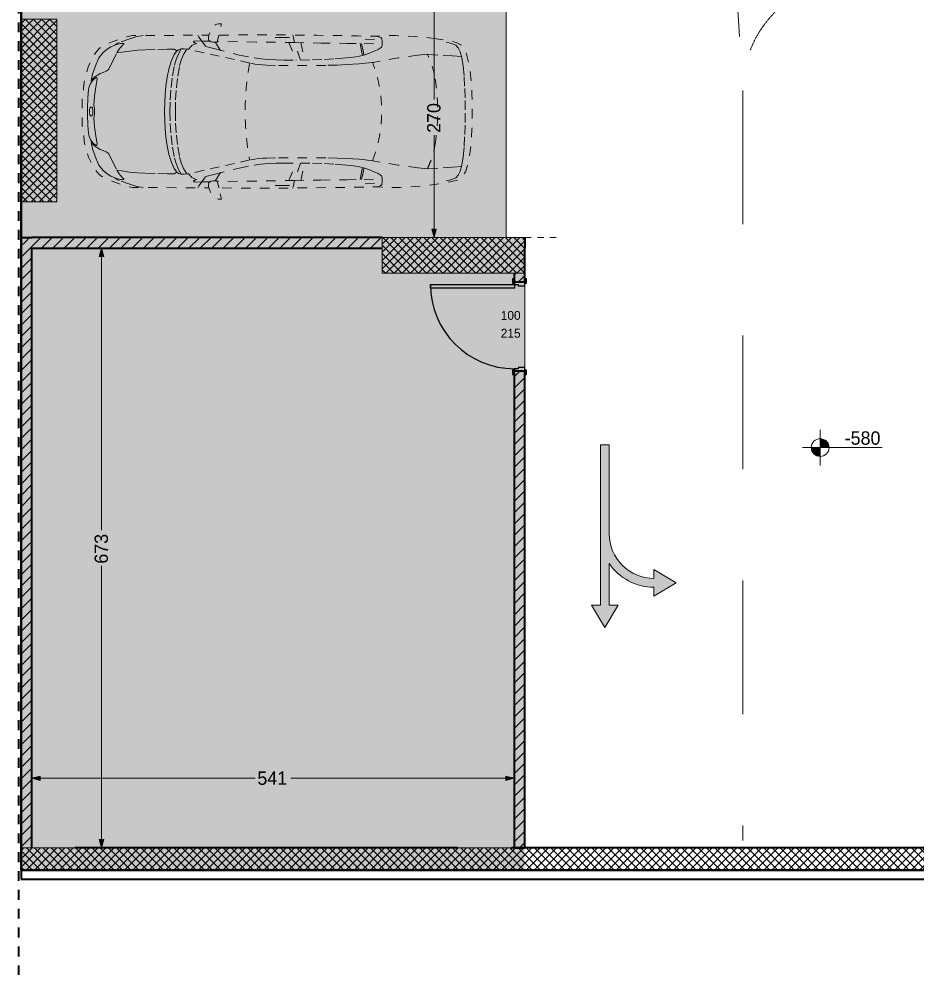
# Model space of a CAD drawing. Header units: millimetres. Extents: x 635850 to 824661, y -5878409 to -5774454.
# Drawn here: x 713615 to 723690, y -5860919 to -5850267 of the extents above; entities that cross this region are included whole.
import ezdxf

# ---------------------------------------------------------------- set-up
doc = ezdxf.new("R2010")
doc.units = ezdxf.units.MM
doc.header["$MEASUREMENT"] = 0
for name, pattern in [('A - Long Dashed', [2750, 1500, -1250]), ('Dashed', [211.666667, 105.833333, -105.833333]), ('Small Dashed', [141.111111, 70.555556, -70.555556])]:
    doc.linetypes.add(name, pattern=pattern)
for name, color, linetype, lineweight in [('2D Drafting - General_Pen_No__6', 5, 'Continuous', 35), ('A - Ndertesa 5 - Drawing & Figure_Pen_No__1', 7, 'Continuous', 13), ('A - Ndertesa 5 - Drawing & Figure_Pen_No__101', 252, 'Continuous', 13), ('A - Ndertesa 5 - Drawing & Figure_Pen_No__6', 5, 'Continuous', 35), ('A - Ndertesa 5 - Drawing & Figure_Pen_No__7', 7, 'Continuous', 35), ('A - Ndertesa 5 - Muret_Pen_No__22', 8, 'Continuous', 35), ('A - Ndertesa 5 - Pllaka meskatitt_Pen_No__22', 8, 'Continuous', 35), ('A - Ndertesa 5 - Shtyllat bodrum_Pen_No__1', 7, 'Continuous', 13), ('A - Ndertesa 5 - Shtyllat bodrum_Pen_No__101', 252, 'Continuous', 13), ('A - Ndertesa 5 - Shtyllat_Pen_No__1', 7, 'Continuous', 13), ('A - Ndertesa 5 - Shtyllat_Pen_No__101', 252, 'Continuous', 13), ('ARCHICAD Doors_Pen_No__22', 8, 'Continuous', 35), ('ARCHICAD Doors_Pen_No__42', 8, 'Continuous', 25)]:
    doc.layers.add(name, color=color, linetype=linetype, lineweight=lineweight)
for name, color, linetype, lineweight, true_color in [('A - Ndertesa 4 - Veturat_Pen_No__102', 7, 'Continuous', 13, 0xcccccc), ('A - Ndertesa 5 -  Dimensionimi Bazik_Pen_No__102', 7, 'Continuous', 13, 0xcccccc), ('A - Ndertesa 5 -  Dimensionimi Bazik_Pen_No__82', 7, 'Continuous', 20, 0xaaaaaa), ('A - Ndertesa 5 - Drawing & Figure_Pen_No__102', 7, 'Continuous', 13, 0xcccccc), ('A - Ndertesa 5 - Drawing & Figure_Pen_No__241', 7, 'Continuous', 13, 0xe8e8e8), ('A - Ndertesa 5 - Drawing & Figure_Pen_No__249', 7, 'Continuous', 13, 0xe8e8e8), ('A - Ndertesa 5 - Drawing & Figure_Pen_No__82', 7, 'Continuous', 20, 0xaaaaaa), ('A - Ndertesa 5 - Muret_Pen_No__102', 7, 'Continuous', 13, 0xcccccc), ('A - Ndertesa 5 - Muret_Pen_No__82', 7, 'Continuous', 20, 0xaaaaaa), ('A - Ndertesa 5 - Veturat_Pen_No__102', 7, 'Continuous', 13, 0xcccccc), ('ARCHICAD Door Markers_Pen_No__112', 7, 'Continuous', 13, 0xd5aaaa)]:
    doc.layers.add(name, color=color, linetype=linetype, lineweight=lineweight, true_color=true_color)
for name, color, linetype in [('A - Ndertesa 5 -  Dimensionimi Bazik', 7, 'Continuous'), ('A - Ndertesa 5 - Drawing & Figure', 7, 'Continuous'), ('A - Ndertesa 5 - Muret', 7, 'Continuous'), ('A - Ndertesa 5 - Pllaka meskatitt', 7, 'Continuous'), ('A - Ndertesa 5 - Shtyllat', 7, 'Continuous'), ('A - Ndertesa 5 - Shtyllat bodrum', 7, 'Continuous'), ('ARCHICAD Doors', 7, 'Continuous')]:
    doc.layers.add(name, color=color, linetype=linetype)
doc.styles.add('GENERATED_STYLE_1', font='GOTHIC.TTF')
doc.dimstyles.new('GENERATED_STYLE__1', dxfattribs={"dimtxt": 150, "dimasz": 91.78744, "dimexe": 0.18, "dimexo": 0.0625, "dimgap": 0, "dimtad": 0, "dimdec": 0, "dimlfac": 0.1, "dimzin": 0, "dimdsep": 46, "dimtxsty": 'GENERATED_STYLE_1', "dimblk": 'ARROWHEAD_5', "dimblk1": 'ARROWHEAD_5', "dimblk2": 'ARROWHEAD_5', "dimcen": 0.09, "dimse1": 1, "dimse2": 1, "dimclrd": 256, "dimclre": 256, "dimclrt": 256, "dimadec": 0, "dimazin": 0, "dimtfac": 1, "dimtdec": 4, "dimtmove": 0, "dimatfit": 3, "dimfxl": 0, "dimtolj": 1, "dimtzin": 0, "dimarcsym": 0})
doc.dimstyles.new('GENERATED_STYLE__2', dxfattribs={"dimtxt": 150, "dimasz": 91.78744, "dimexe": 0.18, "dimexo": 0.0625, "dimgap": 0, "dimtad": 0, "dimtih": 1, "dimtoh": 1, "dimdec": 0, "dimlfac": 0.1, "dimzin": 0, "dimdsep": 46, "dimtxsty": 'GENERATED_STYLE_1', "dimblk": 'ARROWHEAD_5', "dimblk1": 'ARROWHEAD_5', "dimblk2": 'ARROWHEAD_5', "dimcen": 0.09, "dimse1": 1, "dimse2": 1, "dimclrd": 256, "dimclre": 256, "dimclrt": 256, "dimadec": 0, "dimazin": 0, "dimtfac": 1, "dimtdec": 4, "dimtmove": 0, "dimatfit": 3, "dimfxl": 0, "dimtolj": 1, "dimtzin": 0, "dimarcsym": 0})
pattern_1 = [(45, (664183.82, -5827429.525), (-45.96194, 45.96194), []), (135, (664183.82, -5827429.525), (45.96194, 45.96194), [])]
pattern_2 = [(45, (664183.82, -5827429.525), (-63.63961, 63.63961), [])]

# ---------------------------------------------------------------- blocks, each defined once
blk = doc.blocks.new('Slab_2', base_point=(748940, -5829593))
at = {"layer": 'A - Ndertesa 5 - Pllaka meskatitt_Pen_No__22', "color": 8, "linetype": 'Continuous', "lineweight": 35, "flags": 128}
blk.add_lwpolyline([(748940, -5829593), (713640, -5831033), (713640, -5859821), (748940, -5859821)], close=True, dxfattribs=at)
blk = doc.blocks.new('Wall_143', base_point=(713640, -5859821))
at = {"layer": 'A - Ndertesa 5 - Muret_Pen_No__82', "linetype": 'Continuous', "lineweight": 20, "true_color": 0xaaaaaa}
h = blk.add_hatch(dxfattribs=at)
h.set_pattern_fill('Concrete_Block', color=253, style=0, pattern_type=2)
h.set_pattern_definition(pattern_1)
h.paths.add_polyline_path([(714240, -5859821), (718539, -5859821), (718539, -5859571), (714240, -5859571)])
h = blk.add_hatch(dxfattribs=at)
h.set_pattern_fill('Concrete_Block', color=253, style=0, pattern_type=2)
h.set_pattern_definition(pattern_1)
h.paths.add_polyline_path([(719139, -5859821), (724080, -5859821), (724080, -5859571), (719139, -5859571)])
at = {"layer": 'A - Ndertesa 5 - Muret_Pen_No__22', "color": 8, "linetype": 'Continuous', "lineweight": 35, "flags": 128}
for points in [[(718539, -5859571), (714240, -5859571)], [(724080, -5859571), (719139, -5859571)], [(714240, -5859821), (718539, -5859821)], [(719139, -5859821), (724080, -5859821)]]:
    blk.add_lwpolyline(points, dxfattribs=at)
blk = doc.blocks.new('Wall_144', base_point=(713640, -5859821))
at = {"layer": 'A - Ndertesa 5 - Muret_Pen_No__102', "linetype": 'Continuous', "lineweight": 13, "true_color": 0xcccccc}
h = blk.add_hatch(dxfattribs=at)
h.set_pattern_fill('Masonry_Block', color=254, style=0, pattern_type=2)
h.set_pattern_definition(pattern_2)
h.paths.add_polyline_path([(713640, -5852721), (713760, -5852841), (713760, -5852721)])
h = blk.add_hatch(dxfattribs=at)
h.set_pattern_fill('Masonry_Block', color=254, style=0, pattern_type=2)
h.set_pattern_definition(pattern_2)
h.paths.add_polyline_path([(713640, -5852841), (713760, -5852841), (713640, -5852721)])
h = blk.add_hatch(dxfattribs=at)
h.set_pattern_fill('Masonry_Block', color=254, style=0, pattern_type=2)
h.set_pattern_definition(pattern_2)
h.paths.add_polyline_path([(713640, -5852841), (713640, -5859571), (713760, -5859571), (713760, -5852841)])
at = {"layer": 'A - Ndertesa 5 - Muret_Pen_No__22', "color": 8, "linetype": 'Continuous', "lineweight": 35, "flags": 128}
for points in [[(713640, -5852721), (713760, -5852721)], [(713640, -5852721), (713640, -5859571)], [(713760, -5859571), (713760, -5852841)]]:
    blk.add_lwpolyline(points, dxfattribs=at)
blk = doc.blocks.new('Wall_145', base_point=(713640, -5852721))
at = {"layer": 'A - Ndertesa 5 - Muret_Pen_No__102', "linetype": 'Continuous', "lineweight": 13, "true_color": 0xcccccc}
h = blk.add_hatch(dxfattribs=at)
h.set_pattern_fill('Masonry_Block', color=254, style=0, pattern_type=2)
h.set_pattern_definition(pattern_2)
h.paths.add_polyline_path([(713760, -5852721), (713760, -5852841), (717690, -5852841), (717690, -5852721)])
h = blk.add_hatch(dxfattribs=at)
h.set_pattern_fill('Masonry_Block', color=254, style=0, pattern_type=2)
h.set_pattern_definition(pattern_2)
h.paths.add_polyline_path([(719290, -5852841), (719290, -5852721)])
at = {"layer": 'A - Ndertesa 5 - Muret_Pen_No__22', "color": 8, "linetype": 'Continuous', "lineweight": 35, "flags": 128}
for points in [[(717690, -5852721), (713760, -5852721)], [(719290, -5852721), (719290, -5852841)], [(713760, -5852841), (717690, -5852841)]]:
    blk.add_lwpolyline(points, dxfattribs=at)
blk = doc.blocks.new('Door 25_6')
at = {"layer": 'ARCHICAD Doors_Pen_No__22', "color": 8, "linetype": 'Continuous', "lineweight": 35}
for p, q in [((-500, 5), (-537, 5)), ((-500, 5), (-537, 5)), ((-500, 0), (-500, 5)), ((-500, 0), (-500, 5)), ((-500, -115), (-500, 0)), ((-500, -115), (-500, 0)), ((500, 0), (500, 5)), ((500, 0), (500, 5)), ((500, 5), (537, 5)), ((500, 5), (537, 5)), ((500, -115), (500, 0)), ((500, -115), (500, 0)), ((-500, -115), (-537, -115)), ((-500, -115), (-537, -115)), ((500, -115), (537, -115)), ((500, -115), (537, -115))]:
    blk.add_line(p, q, dxfattribs=at)
at = {"layer": 'ARCHICAD Doors_Pen_No__42', "color": 8, "linetype": 'Continuous', "lineweight": 25}
for p, q in [((432, 0), (432, 944)), ((432, 944), (472, 944)), ((472, 944), (472, 0)), ((-487, 24), (-537, 24)), ((-537, 24), (-537, 5)), ((-537, 5), (-487, 5)), ((-475, 5), (-500, 5)), ((-500, 5), (-500, 0)), ((-500, 0), (-475, 0)), ((-472, 0), (-500, 0)), ((-500, 0), (-500, -115)), ((-487, 5), (-487, 24)), ((-475, 0), (-475, 5)), ((-472, -40), (-472, 0)), ((472, 0), (432, 0)), ((500, 0), (472, 0)), ((472, 0), (472, -40)), ((500, 5), (475, 5)), ((475, 5), (475, 0)), ((475, 0), (500, 0)), ((537, 24), (487, 24)), ((487, 24), (487, 5)), ((487, 5), (537, 5)), ((500, 0), (500, 5)), ((500, -115), (500, 0)), ((537, 5), (537, 24)), ((-460, -40), (-472, -40)), ((-460, -115), (-460, -40)), ((472, -40), (460, -40)), ((460, -40), (460, -115)), ((-487, -115), (-537, -115)), ((-537, -115), (-537, -134)), ((-537, -134), (-487, -134)), ((-500, -115), (-460, -115)), ((-487, -134), (-487, -115)), ((460, -115), (500, -115)), ((537, -115), (487, -115)), ((487, -115), (487, -134)), ((487, -134), (537, -134)), ((537, -134), (537, -115))]:
    blk.add_line(p, q, dxfattribs=at)
blk.add_arc((472, 0), 944, 90, 180, dxfattribs=at)
blk = doc.blocks.new('D Marker 25_21')
at = {"layer": 'ARCHICAD Door Markers_Pen_No__112', "color": 9, "lineweight": 13, "true_color": 0xd5aaaa, "char_height": 100, "attachment_point": 7, "rotation": 90, "style": 'GENERATED_STYLE_1'}
for s, insert in [('\\A1;{\\pql;\\pt0;\\fCentury Gothic|b0|i0|c0|p34;100\\fCentury Gothic|b0|i0|c0|p34;\\A1{\\H.66x;\\S^  ;}\\fCentury Gothic|b0|i0|c0|p34;\\fCentury Gothic|b0|i0|c0|p34;}', (-47, -270)), ('\\A1;{\\pql;\\pt0;\\fCentury Gothic|b0|i0|c0|p34;215\\fCentury Gothic|b0|i0|c0|p34;\\A1{\\H.66x;\\S^  ;}\\fCentury Gothic|b0|i0|c0|p34;\\fCentury Gothic|b0|i0|c0|p34;}', (153, -270))]:
    blk.add_mtext(s, dxfattribs=dict(at, insert=insert))
blk = doc.blocks.new('Wall_146', base_point=(719290, -5852721))
at = {"layer": 'A - Ndertesa 5 - Muret_Pen_No__102', "linetype": 'Continuous', "lineweight": 13, "true_color": 0xcccccc}
h = blk.add_hatch(dxfattribs=at)
h.set_pattern_fill('Masonry_Block', color=254, style=0, pattern_type=2)
h.set_pattern_definition(pattern_2)
h.paths.add_polyline_path([(719170, -5853121), (719170, -5853221), (719290, -5853221), (719290, -5852841), (719290, -5853121)])
h = blk.add_hatch(dxfattribs=at)
h.set_pattern_fill('Masonry_Block', color=254, style=0, pattern_type=2)
h.set_pattern_definition(pattern_2)
h.paths.add_polyline_path([(719170, -5859571), (719290, -5859571), (719290, -5854221), (719170, -5854221)])
at = {"layer": 'A - Ndertesa 5 - Muret_Pen_No__22', "color": 8, "linetype": 'Continuous', "lineweight": 35}
for p, q in [((719170, -5853221), (719170, -5853184)), ((719175, -5853221), (719170, -5853221)), ((719290, -5853221), (719175, -5853221)), ((719290, -5853221), (719290, -5853184)), ((719170, -5854221), (719170, -5854258)), ((719175, -5854221), (719170, -5854221)), ((719290, -5854221), (719175, -5854221)), ((719290, -5854221), (719290, -5854258))]:
    blk.add_line(p, q, dxfattribs=at)
at = {"layer": 'A - Ndertesa 5 - Muret_Pen_No__22', "color": 8, "linetype": 'Continuous', "lineweight": 35, "flags": 128}
for points in [[(719290, -5853221), (719290, -5852841)], [(719170, -5853121), (719170, -5853221)], [(719170, -5854221), (719170, -5859571)], [(719290, -5859571), (719290, -5854221)], [(719170, -5859571), (719290, -5859571)]]:
    blk.add_lwpolyline(points, dxfattribs=at)
at = {"layer": 'ARCHICAD Door Markers_Pen_No__112', "color": 9, "lineweight": 13, "true_color": 0xd5aaaa, "rotation": 270}
blk.add_blockref('D Marker 25_21', (719290, -5853721), dxfattribs=at)
at = {"layer": 'ARCHICAD Doors', "color": 21, "linetype": 'Continuous', "lineweight": 18, "true_color": 0xff9955, "zscale": 1000, "rotation": 90}
blk.add_blockref('Door 25_6', (719175, -5853721), dxfattribs=at)
blk = doc.blocks.new('Column_155', base_point=(713840, -5851296))
at = {"layer": 'A - Ndertesa 5 - Shtyllat_Pen_No__101', "linetype": 'Continuous', "lineweight": 13}
h = blk.add_hatch(dxfattribs=at)
h.set_pattern_fill('Concrete_Block', color=252, style=0, pattern_type=2)
h.set_pattern_definition(pattern_1)
h.paths.add_polyline_path([(714040, -5852321), (714040, -5850271), (713640, -5850271), (713640, -5852321)])
at = {"layer": 'A - Ndertesa 5 - Shtyllat_Pen_No__1', "color": 7, "linetype": 'Continuous', "lineweight": 13, "flags": 128}
blk.add_lwpolyline([(714040, -5852321), (713640, -5852321), (713640, -5850271), (714040, -5850271)], close=True, dxfattribs=at)
blk = doc.blocks.new('Column_156', base_point=(718490, -5852921))
at = {"layer": 'A - Ndertesa 5 - Shtyllat_Pen_No__101', "linetype": 'Continuous', "lineweight": 13}
h = blk.add_hatch(dxfattribs=at)
h.set_pattern_fill('Concrete_Block', color=252, style=0, pattern_type=2)
h.set_pattern_definition(pattern_1)
h.paths.add_polyline_path([(719290, -5853121), (719290, -5852721), (717690, -5852721), (717690, -5853121)])
at = {"layer": 'A - Ndertesa 5 - Shtyllat_Pen_No__1', "color": 7, "linetype": 'Continuous', "lineweight": 13, "flags": 128}
blk.add_lwpolyline([(719290, -5853121), (717690, -5853121), (717690, -5852721), (719290, -5852721)], close=True, dxfattribs=at)
blk = doc.blocks.new('Column_168', base_point=(713940, -5859696))
at = {"layer": 'A - Ndertesa 5 - Shtyllat bodrum_Pen_No__101', "linetype": 'Continuous', "lineweight": 13}
h = blk.add_hatch(dxfattribs=at)
h.set_pattern_fill('Concrete_Block', color=252, style=0, pattern_type=2)
h.set_pattern_definition(pattern_1)
h.paths.add_polyline_path([(713640, -5859821), (714240, -5859821), (714240, -5859571), (713760, -5859571)])
h = blk.add_hatch(dxfattribs=at)
h.set_pattern_fill('Concrete_Block', color=252, style=0, pattern_type=2)
h.set_pattern_definition(pattern_1)
h.paths.add_polyline_path([(713760, -5859571), (713640, -5859571), (713640, -5859821)])
at = {"layer": 'A - Ndertesa 5 - Shtyllat bodrum_Pen_No__1', "color": 7, "linetype": 'Continuous', "lineweight": 13, "flags": 128}
for points in [[(713760, -5859571), (713640, -5859571), (713640, -5859821)], [(714240, -5859571), (713760, -5859571)], [(713640, -5859821), (714240, -5859821)]]:
    blk.add_lwpolyline(points, dxfattribs=at)
blk = doc.blocks.new('Column_169', base_point=(718839, -5859696))
at = {"layer": 'A - Ndertesa 5 - Shtyllat bodrum_Pen_No__101', "linetype": 'Continuous', "lineweight": 13}
h = blk.add_hatch(dxfattribs=at)
h.set_pattern_fill('Concrete_Block', color=252, style=0, pattern_type=2)
h.set_pattern_definition(pattern_1)
h.paths.add_polyline_path([(718539, -5859571), (718539, -5859821), (719139, -5859821), (719139, -5859571)])
at = {"layer": 'A - Ndertesa 5 - Shtyllat bodrum_Pen_No__1', "color": 7, "linetype": 'Continuous', "lineweight": 13, "flags": 128}
for points in [[(719139, -5859571), (718539, -5859571)], [(718539, -5859821), (719139, -5859821)]]:
    blk.add_lwpolyline(points, dxfattribs=at)
blk = doc.blocks.new('Car 05 25_4')
at = {"layer": 'A - Ndertesa 4 - Veturat_Pen_No__102', "color": 254, "linetype": 'Dashed', "lineweight": 13, "true_color": 0xcccccc}
for p, q in [((1130, 859), (1121, 838)), ((1958, 858), (1977, 777)), ((2075, 836), (2068, 858)), ((2182, 834), (2193, 856)), ((2808, 853), (2877, 843)), ((-665, 761), (-701, 743)), ((-627, 772), (-665, 761)), ((-595, 778), (-627, 772)), ((125, 791), (129, 820)), ((126, 744), (125, 791)), ((327, 762), (125, 756)), ((129, 820), (139, 832)), ((139, 832), (165, 840)), ((165, 840), (195, 844)), ((195, 844), (231, 846)), ((211, 809), (418, 816)), ((522, 765), (327, 762)), ((355, 762), (339, 683)), ((373, 763), (357, 683)), ((814, 769), (522, 765)), ((1109, 774), (814, 769)), ((1036, 773), (997, 579)), ((1042, 578), (1108, 774)), ((1173, 775), (1090, 578)), ((1115, 809), (1109, 774)), ((1109, 774), (1538, 780)), ((1120, 833), (1115, 809)), ((1121, 838), (1120, 836)), ((1120, 836), (1120, 833)), ((1163, 830), (1220, 829)), ((1220, 829), (1370, 831)), ((1538, 780), (1975, 786)), ((1939, 686), (1996, 777)), ((1977, 777), (2020, 777)), ((2000, 702), (2214, 763)), ((2020, 777), (2044, 783)), ((2044, 783), (2063, 792)), ((2063, 792), (2070, 800)), ((2069, 788), (2065, 794)), ((2069, 788), (2148, 790)), ((2070, 800), (2075, 809)), ((2075, 809), (2075, 836)), ((2107, 732), (2148, 790)), ((2148, 790), (2167, 814)), ((2148, 790), (2206, 792)), ((2167, 814), (2182, 834)), ((2206, 792), (2227, 791)), ((2227, 770), (2214, 763)), ((2214, 763), (2238, 752)), ((2227, 791), (2233, 790)), ((2234, 774), (2227, 770)), ((2233, 790), (2238, 787)), ((2238, 777), (2234, 774)), ((2241, 784), (2238, 787)), ((2238, 777), (2241, 781)), ((2238, 752), (2259, 740)), ((2241, 781), (2241, 784)), ((2877, 843), (2954, 814)), ((2904, 833), (2905, 833)), ((2954, 814), (3076, 775)), ((3022, 758), (3024, 762)), ((3024, 754), (3022, 758)), ((3024, 762), (3035, 765)), ((3038, 743), (3024, 754)), ((3035, 765), (3047, 764)), ((3047, 764), (3061, 763)), ((3061, 763), (3090, 757)), ((3100, 763), (3076, 775)), ((3090, 757), (3108, 751)), ((3114, 753), (3100, 763)), ((3108, 751), (3123, 746)), ((3123, 746), (3114, 753)), ((3170, 727), (3123, 746)), ((-768, 602), (-751, 670)), ((-729, 716), (-751, 670)), ((-701, 743), (-729, 716)), ((-501, 634), (-383, 642)), ((-383, 642), (-274, 631)), ((132, 723), (126, 744)), ((147, 711), (132, 723)), ((171, 697), (147, 711)), ((213, 677), (171, 697)), ((266, 655), (213, 677)), ((319, 636), (266, 655)), ((339, 683), (330, 634)), ((357, 683), (347, 629)), ((2000, 702), (1730, 634)), ((1953, 621), (2122, 660)), ((2122, 660), (2294, 698)), ((2259, 740), (2269, 731)), ((2269, 731), (2279, 722)), ((2279, 722), (2294, 698)), ((2294, 698), (2317, 701)), ((2294, 698), (2294, 698)), ((2317, 701), (2346, 703)), ((2355, 640), (2317, 701)), ((2346, 703), (2379, 702)), ((2380, 575), (2355, 640)), ((2410, 649), (2379, 702)), ((2379, 702), (2411, 694)), ((2436, 583), (2410, 649)), ((2411, 694), (2411, 694)), ((2429, 682), (2411, 694)), ((2429, 682), (2457, 700)), ((2429, 682), (2429, 682)), ((2429, 682), (2457, 640)), ((2457, 700), (2535, 698)), ((2457, 640), (2487, 574)), ((2535, 698), (2535, 698)), ((2535, 698), (2673, 696)), ((2673, 696), (2787, 691)), ((2787, 691), (2868, 687)), ((2868, 687), (2960, 679)), ((2960, 679), (2868, 687)), ((2960, 679), (3047, 666)), ((3051, 731), (3038, 743)), ((3047, 666), (3100, 657)), ((3065, 715), (3051, 731)), ((3077, 698), (3065, 715)), ((3100, 657), (3077, 698)), ((3153, 554), (3100, 657)), ((3212, 701), (3170, 727)), ((3254, 663), (3212, 701)), ((3302, 603), (3254, 663)), ((-768, 602), (-783, 510)), ((-764, 617), (-666, 624)), ((-666, 624), (-501, 634)), ((-274, 631), (-56, 601)), ((-56, 601), (146, 567)), ((146, 567), (233, 552)), ((233, 552), (315, 541)), ((315, 541), (384, 535)), ((393, 618), (319, 636)), ((384, 535), (454, 530)), ((475, 607), (393, 618)), ((521, 602), (475, 607)), ((570, 597), (521, 602)), ((653, 591), (570, 597)), ((773, 585), (653, 591)), ((907, 580), (773, 585)), ((1042, 578), (907, 580)), ((1228, 578), (1042, 578)), ((1316, 580), (1228, 578)), ((1403, 584), (1316, 580)), ((1484, 590), (1403, 584)), ((1562, 601), (1484, 590)), ((1511, 528), (1554, 533)), ((1554, 533), (1597, 541)), ((1730, 634), (1562, 601)), ((1597, 541), (1597, 541)), ((1611, 544), (1780, 582)), ((1780, 582), (1953, 621)), ((2397, 514), (2380, 575)), ((2454, 522), (2436, 583)), ((2487, 574), (2492, 562)), ((2492, 562), (2518, 477)), ((3190, 476), (3153, 554)), ((3302, 603), (3346, 501)), ((-783, 510), (-795, 391)), ((454, 530), (526, 526)), ((526, 526), (628, 522)), ((628, 522), (757, 518)), ((757, 518), (1323, 518)), ((1323, 518), (1420, 522)), ((1420, 522), (1467, 524)), ((1467, 524), (1511, 528)), ((2419, 396), (2397, 514)), ((2478, 401), (2454, 522)), ((2518, 477), (2538, 384)), ((3199, 467), (3190, 476)), ((3221, 454), (3199, 467)), ((3256, 439), (3221, 454)), ((3288, 425), (3256, 439)), ((3346, 501), (3374, 420)), ((-795, 391), (-802, 259)), ((2434, 266), (2419, 396)), ((2494, 269), (2478, 401)), ((2538, 384), (2551, 286)), ((3319, 408), (3288, 425)), ((3353, 384), (3319, 408)), ((3325, 377), (3321, 370)), ((3321, 370), (3321, 362)), ((3321, 362), (3338, 277)), ((3328, 380), (3325, 377)), ((3338, 379), (3328, 380)), ((3364, 358), (3338, 379)), ((3377, 360), (3353, 384)), ((3397, 316), (3364, 358)), ((3391, 344), (3374, 420)), ((3391, 344), (3377, 360)), ((-802, 259), (-807, 125)), ((2442, 132), (2434, 266)), ((2503, 133), (2494, 269)), ((2551, 286), (2560, 194)), ((3338, 277), (3352, 173)), ((3408, 289), (3397, 316)), ((3408, 289), (3414, 267)), ((3414, 267), (3418, 243)), ((3418, 243), (3424, 201)), ((-807, 125), (-808, 0)), ((2444, 0), (2442, 132)), ((2506, 0), (2503, 133)), ((2560, 194), (2564, 101)), ((3352, 173), (3358, 76)), ((3424, 201), (3428, 152)), ((3432, 40), (3428, 152)), ((-807, -125), (-808, 0)), ((2444, 0), (2442, -132)), ((2564, 101), (2566, 0)), ((2564, -101), (2566, 0)), ((3354, 28), (3358, 76)), ((3354, 28), (3354, -1)), ((3354, -28), (3354, 1)), ((3371, 12), (3370, -1)), ((3371, -12), (3370, 1)), ((3372, 24), (3371, 12)), ((3376, 39), (3372, 24)), ((3382, 47), (3376, 39)), ((3386, 48), (3382, 47)), ((3386, 48), (3394, 48)), ((3399, 47), (3394, 48)), ((3404, 39), (3399, 47)), ((3404, 39), (3408, 24)), ((3408, 24), (3410, 8)), ((3410, 8), (3410, 0)), ((3432, 57), (3432, 57)), ((3432, 0), (3432, 40)), ((3432, 0), (3432, -40)), ((2506, 0), (2503, -133)), ((2560, -194), (2564, -101)), ((3352, -173), (3358, -76)), ((3354, -28), (3358, -76)), ((3372, -24), (3371, -12)), ((3376, -39), (3372, -24)), ((3382, -47), (3376, -39)), ((3386, -48), (3382, -47)), ((3386, -48), (3394, -48)), ((3399, -47), (3394, -48)), ((3404, -39), (3399, -47)), ((3404, -39), (3408, -24)), ((3408, -24), (3410, -8)), ((3410, -8), (3410, 0)), ((3432, -40), (3428, -152)), ((3432, -57), (3432, -57)), ((-802, -259), (-807, -125)), ((2442, -132), (2434, -266)), ((2503, -133), (2494, -269)), ((2551, -286), (2560, -194)), ((3338, -277), (3352, -173)), ((3418, -243), (3424, -201)), ((3424, -201), (3428, -152)), ((-795, -391), (-802, -259)), ((2434, -266), (2419, -396)), ((2494, -269), (2478, -401)), ((2538, -384), (2551, -286)), ((3321, -362), (3338, -277)), ((3397, -316), (3364, -358)), ((3408, -289), (3397, -316)), ((3408, -289), (3414, -267)), ((3414, -267), (3418, -243)), ((-783, -510), (-795, -391)), ((2419, -396), (2397, -514)), ((2478, -401), (2454, -522)), ((2518, -477), (2538, -384)), ((3288, -425), (3256, -439)), ((3319, -408), (3288, -425)), ((3353, -384), (3319, -408)), ((3321, -370), (3321, -362)), ((3325, -377), (3321, -370)), ((3328, -380), (3325, -377)), ((3338, -379), (3328, -380)), ((3364, -358), (3338, -379)), ((3346, -501), (3374, -420)), ((3377, -360), (3353, -384)), ((3391, -344), (3374, -420)), ((3391, -344), (3377, -360)), ((-768, -602), (-783, -510)), ((384, -535), (454, -530)), ((454, -530), (526, -526)), ((526, -526), (628, -522)), ((628, -522), (757, -518)), ((757, -518), (1323, -518)), ((1323, -518), (1420, -522)), ((1420, -522), (1467, -524)), ((1467, -524), (1511, -528)), ((1511, -528), (1554, -533)), ((2397, -514), (2380, -575)), ((2454, -522), (2436, -583)), ((2492, -562), (2518, -477)), ((3190, -476), (3153, -554)), ((3199, -467), (3190, -476)), ((3221, -454), (3199, -467)), ((3256, -439), (3221, -454)), ((3302, -603), (3346, -501)), ((-768, -602), (-751, -670)), ((-764, -617), (-666, -624)), ((-666, -624), (-501, -634)), ((-501, -634), (-383, -642)), ((-383, -642), (-274, -631)), ((-274, -631), (-56, -601)), ((-56, -601), (146, -567)), ((146, -567), (233, -552)), ((233, -552), (315, -541)), ((319, -636), (266, -655)), ((315, -541), (384, -535)), ((393, -618), (319, -636)), ((339, -683), (330, -634)), ((357, -683), (347, -629)), ((475, -607), (393, -618)), ((521, -602), (475, -607)), ((570, -597), (521, -602)), ((653, -591), (570, -597)), ((773, -585), (653, -591)), ((907, -580), (773, -585)), ((1042, -578), (907, -580)), ((1036, -773), (997, -579)), ((1042, -578), (1108, -774)), ((1228, -578), (1042, -578)), ((1173, -775), (1090, -578)), ((1316, -580), (1228, -578)), ((1403, -584), (1316, -580)), ((1484, -590), (1403, -584)), ((1562, -601), (1484, -590)), ((1554, -533), (1597, -541)), ((1730, -634), (1562, -601)), ((1597, -541), (1597, -541)), ((1611, -544), (1780, -582)), ((2000, -702), (1730, -634)), ((1780, -582), (1953, -621)), ((1953, -621), (2122, -660)), ((2380, -575), (2355, -640)), ((2436, -583), (2410, -649)), ((2457, -640), (2487, -574)), ((2487, -574), (2492, -562)), ((3153, -554), (3100, -657)), ((3302, -603), (3254, -663)), ((-729, -716), (-751, -670)), ((-701, -743), (-729, -716)), ((-665, -761), (-701, -743)), ((126, -744), (125, -791)), ((132, -723), (126, -744)), ((147, -711), (132, -723)), ((171, -697), (147, -711)), ((213, -677), (171, -697)), ((266, -655), (213, -677)), ((355, -762), (339, -683)), ((373, -763), (357, -683)), ((1939, -686), (1996, -777)), ((2000, -702), (2214, -763)), ((2107, -732), (2148, -790)), ((2122, -660), (2294, -698)), ((2238, -752), (2259, -740)), ((2259, -740), (2269, -731)), ((2269, -731), (2279, -722)), ((2279, -722), (2294, -698)), ((2294, -698), (2317, -701)), ((2294, -698), (2294, -698)), ((2355, -640), (2317, -701)), ((2317, -701), (2346, -703)), ((2346, -703), (2379, -702)), ((2410, -649), (2379, -702)), ((2379, -702), (2411, -694)), ((2429, -682), (2411, -694)), ((2411, -694), (2411, -694)), ((2429, -682), (2457, -640)), ((2429, -682), (2429, -682)), ((2429, -682), (2457, -700)), ((2457, -700), (2535, -698)), ((2535, -698), (2673, -696)), ((2535, -698), (2535, -698)), ((2673, -696), (2787, -691)), ((2787, -691), (2868, -687)), ((2868, -687), (2960, -679)), ((2960, -679), (2868, -687)), ((2960, -679), (3047, -666)), ((3038, -743), (3024, -754)), ((3051, -731), (3038, -743)), ((3047, -666), (3100, -657)), ((3065, -715), (3051, -731)), ((3077, -698), (3065, -715)), ((3100, -657), (3077, -698)), ((3170, -727), (3123, -746)), ((3212, -701), (3170, -727)), ((3254, -663), (3212, -701)), ((-627, -772), (-665, -761)), ((-595, -778), (-627, -772)), ((327, -762), (125, -756)), ((125, -791), (129, -820)), ((129, -820), (139, -832)), ((139, -832), (165, -840)), ((165, -840), (195, -844)), ((195, -844), (231, -846)), ((211, -809), (418, -816)), ((522, -765), (327, -762)), ((814, -769), (522, -765)), ((1109, -774), (814, -769)), ((1109, -774), (1538, -780)), ((1115, -809), (1109, -774)), ((1120, -833), (1115, -809)), ((1120, -836), (1120, -833)), ((1121, -838), (1120, -836)), ((1130, -859), (1121, -838)), ((1163, -830), (1220, -829)), ((1220, -829), (1370, -831)), ((1538, -780), (1975, -786)), ((1958, -858), (1977, -777)), ((1977, -777), (2020, -777)), ((2020, -777), (2044, -783)), ((2044, -783), (2063, -792)), ((2063, -792), (2070, -800)), ((2069, -788), (2065, -794)), ((2075, -836), (2068, -858)), ((2069, -788), (2148, -790)), ((2070, -800), (2075, -809)), ((2075, -809), (2075, -836)), ((2148, -790), (2167, -814)), ((2148, -790), (2206, -792)), ((2167, -814), (2182, -834)), ((2182, -834), (2193, -856)), ((2206, -792), (2227, -791)), ((2214, -763), (2238, -752)), ((2227, -770), (2214, -763)), ((2234, -774), (2227, -770)), ((2227, -791), (2233, -790)), ((2233, -790), (2238, -787)), ((2238, -777), (2234, -774)), ((2238, -777), (2241, -781)), ((2241, -784), (2238, -787)), ((2241, -781), (2241, -784)), ((2808, -853), (2877, -843)), ((2877, -843), (2954, -814)), ((2954, -814), (3076, -775)), ((3024, -754), (3022, -758)), ((3022, -758), (3024, -762)), ((3024, -762), (3035, -765)), ((3035, -765), (3047, -764)), ((3047, -764), (3061, -763)), ((3061, -763), (3090, -757)), ((3100, -763), (3076, -775)), ((3090, -757), (3108, -751)), ((3114, -753), (3100, -763)), ((3108, -751), (3123, -746)), ((3123, -746), (3114, -753))]:
    blk.add_line(p, q, dxfattribs=at)
at = {"layer": 'A - Ndertesa 4 - Veturat_Pen_No__102', "color": 254, "linetype": 'Dashed', "lineweight": 13, "true_color": 0xcccccc, "flags": 128}
blk.add_lwpolyline([(-483, -817), (-372, -830), (-252, -841), (-168, -845), (-78, -851), (-24, -852), (40, -852), (231, -846), (400, -848), (591, -852), (857, -856), (1130, -859), (1536, -860), (1958, -858), (1929, -983), (1961, -983), (1997, -975), (2027, -945), (2055, -898), (2068, -858), (2120, -857), (2193, -856), (2808, -853), (2856, -853), (2891, -853), (2923, -852), (2945, -849), (2990, -840), (3014, -833), (3154, -783), (3236, -748), (3269, -728), (3299, -706), (3337, -663), (3374, -604), (3418, -513), (3457, -393), (3468, -331), (3474, -264), (3478, -200), (3479, -165), (3490, -165), (3490, 165), (3479, 165), (3478, 200), (3474, 264), (3468, 331), (3457, 393), (3418, 513), (3374, 604), (3337, 663), (3299, 706), (3269, 728), (3236, 748), (3154, 783), (3014, 833), (2990, 840), (2945, 849), (2923, 852), (2891, 853), (2856, 853), (2808, 853), (2193, 856), (2120, 857), (2068, 858), (2055, 898), (2027, 945), (1997, 975), (1961, 983), (1929, 983), (1958, 858), (1536, 860), (1130, 859), (857, 856), (591, 852), (400, 848), (231, 846), (40, 852), (-24, 852), (-78, 851), (-168, 845), (-252, 841), (-372, 830), (-483, 817), (-585, 801), (-706, 776), (-758, 747), (-785, 722), (-815, 668), (-855, 511), (-875, 345), (-883, 195), (-885, 0), (-883, -195), (-875, -345), (-855, -511), (-815, -668), (-785, -722), (-758, -747), (-706, -776), (-585, -801)], close=True, dxfattribs=at)
at = {"layer": 'A - Ndertesa 4 - Veturat_Pen_No__102', "color": 254, "linetype": 'Dashed', "lineweight": 13, "true_color": 0xcccccc}
for centre, radius, start, end in [((493, 218), 973, 154.1545, 170.9117), ((1650, 0), 1520, 158.6992, 201.3008), ((-1245, 0), 2907, 349.2142, 10.7858), ((1856, -2), 2354, 170.8804, 189.9223), ((493, -218), 973, 191.2305, 205.8455)]:
    blk.add_arc(centre, radius, start, end, dxfattribs=at)
blk = doc.blocks.new('*D1523', base_point=(664184, -5827430))
at = {"layer": 'A - Ndertesa 5 -  Dimensionimi Bazik_Pen_No__102', "linetype": 'Continuous', "lineweight": 13, "true_color": 0xcccccc}
for points in [[(714540, -5852841), (714515, -5852934), (714565, -5852934)], [(714540, -5859571), (714565, -5859477), (714515, -5859477)]]:
    blk.add_hatch(color=254, dxfattribs=at).paths.add_polyline_path(points)
at = {"layer": 'A - Ndertesa 5 -  Dimensionimi Bazik_Pen_No__102', "color": 254, "linetype": 'Continuous', "lineweight": 13, "true_color": 0xcccccc}
for p, q in [((714540, -5852841), (714515, -5852934)), ((714540, -5852841), (714565, -5852934)), ((714565, -5852934), (714515, -5852934)), ((714540, -5856006), (714540, -5852934)), ((714540, -5859477), (714540, -5856405)), ((714515, -5859477), (714565, -5859477)), ((714540, -5859571), (714515, -5859477)), ((714540, -5859571), (714565, -5859477))]:
    blk.add_line(p, q, dxfattribs=at)
at = {"layer": 'A - Ndertesa 5 -  Dimensionimi Bazik_Pen_No__82', "color": 253, "lineweight": 20, "true_color": 0xaaaaaa, "insert": (714615, -5856381), "char_height": 150, "attachment_point": 7, "rotation": 90, "style": 'GENERATED_STYLE_1'}
blk.add_mtext('\\A1;{\\pql;\\fCentury Gothic|b0|i0|c0|p34;673}', dxfattribs=at)
blk = doc.blocks.new('ARROWHEAD_5')
at = {"linetype": 'Continuous', "lineweight": 0}
blk.add_hatch(color=0, dxfattribs=at).paths.add_polyline_path([(-1, 0.2679), (0, 0), (-1, -0.2679)])
at = {"color": 0, "linetype": 'Continuous', "lineweight": 0}
blk.add_line((0, 0), (-1, 0), dxfattribs=at)
blk = doc.blocks.new('*D1524', base_point=(664184, -5827430))
at = {"layer": 'A - Ndertesa 5 -  Dimensionimi Bazik_Pen_No__102', "linetype": 'Continuous', "lineweight": 13, "true_color": 0xcccccc}
for points in [[(718271, -5850020), (718246, -5850113), (718296, -5850113)], [(718271, -5852721), (718296, -5852627), (718246, -5852627)]]:
    blk.add_hatch(color=254, dxfattribs=at).paths.add_polyline_path(points)
at = {"layer": 'A - Ndertesa 5 -  Dimensionimi Bazik_Pen_No__102', "color": 254, "linetype": 'Continuous', "lineweight": 13, "true_color": 0xcccccc}
for p, q in [((718271, -5850020), (718246, -5850113)), ((718271, -5850020), (718296, -5850113)), ((718296, -5850113), (718246, -5850113)), ((718271, -5851170), (718271, -5850113)), ((718271, -5852627), (718271, -5851570)), ((718246, -5852627), (718296, -5852627)), ((718271, -5852721), (718246, -5852627)), ((718271, -5852721), (718296, -5852627))]:
    blk.add_line(p, q, dxfattribs=at)
at = {"layer": 'A - Ndertesa 5 -  Dimensionimi Bazik_Pen_No__82', "color": 253, "lineweight": 20, "true_color": 0xaaaaaa, "insert": (718346, -5851546), "char_height": 150, "attachment_point": 7, "rotation": 90, "style": 'GENERATED_STYLE_1'}
blk.add_mtext('\\A1;{\\pql;\\fCentury Gothic|b0|i0|c0|p34;270}', dxfattribs=at)
blk = doc.blocks.new('*D1535', base_point=(664184, -5827430))
at = {"layer": 'A - Ndertesa 5 -  Dimensionimi Bazik_Pen_No__102', "linetype": 'Continuous', "lineweight": 13, "true_color": 0xcccccc}
for points in [[(713760, -5858790), (713853, -5858815), (713853, -5858765)], [(719170, -5858790), (719077, -5858765), (719077, -5858815)]]:
    blk.add_hatch(color=254, dxfattribs=at).paths.add_polyline_path(points)
at = {"layer": 'A - Ndertesa 5 -  Dimensionimi Bazik_Pen_No__102', "color": 254, "linetype": 'Continuous', "lineweight": 13, "true_color": 0xcccccc}
for p, q in [((713760, -5858790), (713853, -5858765)), ((713760, -5858790), (713853, -5858815)), ((713853, -5858765), (713853, -5858815)), ((713853, -5858790), (716265, -5858790)), ((716665, -5858790), (719077, -5858790)), ((719077, -5858815), (719077, -5858765)), ((719170, -5858790), (719077, -5858765)), ((719170, -5858790), (719077, -5858815))]:
    blk.add_line(p, q, dxfattribs=at)
at = {"layer": 'A - Ndertesa 5 -  Dimensionimi Bazik_Pen_No__82', "color": 253, "lineweight": 20, "true_color": 0xaaaaaa, "insert": (716289, -5858865), "char_height": 150, "attachment_point": 7, "style": 'GENERATED_STYLE_1'}
blk.add_mtext('\\A1;{\\pql;\\fCentury Gothic|b0|i0|c0|p34;541}', dxfattribs=at)
blk = doc.blocks.new('Level Dimension_7', base_point=(722604, -5855078))
at = {"layer": 'A - Ndertesa 5 - Drawing & Figure_Pen_No__101', "linetype": 'Continuous', "lineweight": 13}
for points in [[(722604, -5855078), (722504, -5855078), (722511, -5855116), (722533, -5855149), (722565, -5855170), (722604, -5855178)], [(722604, -5855078), (722704, -5855078), (722696, -5855040), (722674, -5855007), (722642, -5854985), (722604, -5854978)]]:
    blk.add_hatch(color=252, dxfattribs=at).paths.add_polyline_path(points)
at = {"layer": 'A - Ndertesa 5 - Drawing & Figure_Pen_No__101', "color": 252, "linetype": 'Continuous', "lineweight": 13}
for p, q in [((722604, -5855278), (722604, -5854878)), ((722404, -5855078), (723301, -5855078))]:
    blk.add_line(p, q, dxfattribs=at)
blk.add_circle((722604, -5855078), 100, dxfattribs=at)
at = {"layer": 'A - Ndertesa 5 - Drawing & Figure_Pen_No__101', "color": 252, "lineweight": 13, "insert": (722879, -5855048), "char_height": 150, "attachment_point": 7, "style": 'GENERATED_STYLE_1'}
blk.add_mtext('\\A1;{\\pql;\\fCentury Gothic|b0|i0|c0|p34;-580}', dxfattribs=at)

msp = doc.modelspace()

# ---------------------------------------------------------------- hatches: boundary and pattern name
at = {"layer": 'A - Ndertesa 5 - Drawing & Figure_Pen_No__1', "linetype": 'Continuous', "lineweight": 0, "true_color": 0xffffff}
msp.add_hatch(color=7, dxfattribs=at).paths.add_polyline_path([(720237.3, -5856045.7, 0.4142136), (720737.3, -5856545.7), (720737.3, -5856445.7), (720987.3, -5856595.7), (720737.3, -5856745.7), (720737.3, -5856645.7, -0.2513807), (720237.3, -5856377.3), (720237.3, -5856845.7), (720337.3, -5856845.7), (720187.3, -5857095.7), (720037.3, -5856845.7), (720137.3, -5856845.7), (720137.3, -5855045.7), (720237.3, -5855045.7)])
at = {"layer": 'A - Ndertesa 5 - Drawing & Figure_Pen_No__241', "linetype": 'Continuous', "lineweight": 0, "true_color": 0xf9f9f9}
msp.add_hatch(color=7, dxfattribs=at).paths.add_polyline_path([(713639.8, -5859820.7), (719289.8, -5859820.7), (719289.8, -5852720.7), (719079.7, -5852720.7), (719079.7, -5837627.2, 0.4325696), (717500.1, -5836129.8), (715028.7, -5836230.6, 0.3289257), (713639.8, -5837345.3)])

# ---------------------------------------------------------------- linework, layer by layer
at = {"layer": '2D Drafting - General_Pen_No__6', "color": 5, "linetype": 'Dashed', "lineweight": 35}
msp.add_lwpolyline([(713614.8, -5866075), (713614.8, -5826416.8)], dxfattribs=at)
at = {"layer": 'A - Ndertesa 5 - Drawing & Figure_Pen_No__102', "color": 254, "linetype": 'Small Dashed', "lineweight": 13, "true_color": 0xcccccc}
msp.add_line((719289.8, -5852720.7), (719689.8, -5852720.7), dxfattribs=at)
at = {"layer": 'A - Ndertesa 5 - Drawing & Figure_Pen_No__102', "color": 254, "linetype": 'Continuous', "lineweight": 13, "true_color": 0xcccccc, "flags": 128}
msp.add_lwpolyline([(720237.3, -5856045.7, 0.4142136), (720737.3, -5856545.7), (720737.3, -5856445.7), (720987.3, -5856595.7), (720737.3, -5856745.7), (720737.3, -5856645.7, -0.2513807), (720237.3, -5856377.3), (720237.3, -5856845.7), (720337.3, -5856845.7), (720187.3, -5857095.7), (720037.3, -5856845.7), (720137.3, -5856845.7), (720137.3, -5855045.7), (720237.3, -5855045.7)], format="xyb", close=True, dxfattribs=at)
at = {"layer": 'A - Ndertesa 5 - Drawing & Figure_Pen_No__249', "color": 254, "linetype": 'Continuous', "lineweight": 13, "true_color": 0xe8e8e8, "flags": 128}
msp.add_lwpolyline([(721697.2, -5850464.7), (721627.5, -5849341)], dxfattribs=at)
at = {"layer": 'A - Ndertesa 5 - Drawing & Figure_Pen_No__249', "color": 254, "linetype": 'A - Long Dashed', "lineweight": 13, "true_color": 0xe8e8e8, "flags": 128}
msp.add_lwpolyline([(721734.8, -5851069.8), (721734.8, -5859487.9)], dxfattribs=at)
at = {"layer": 'A - Ndertesa 5 - Drawing & Figure_Pen_No__249', "color": 254, "linetype": 'A - Long Dashed', "lineweight": 13, "true_color": 0xe8e8e8}
msp.add_arc((722984.8, -5851069.8), 1250, 90, 180, dxfattribs=at)
at = {"layer": 'A - Ndertesa 5 - Drawing & Figure_Pen_No__6', "color": 5, "linetype": 'Dashed', "lineweight": 35}
msp.add_lwpolyline([(713614.8, -5863539.6), (713614.8, -5827594.8)], dxfattribs=at)
at = {"layer": 'A - Ndertesa 5 - Drawing & Figure_Pen_No__7', "color": 7, "linetype": 'Continuous', "lineweight": 35, "flags": 128}
msp.add_lwpolyline([(713639.8, -5859920.7), (748939.8, -5859920.7), (748939.8, -5829493.1), (713639.8, -5830932.8)], close=True, dxfattribs=at)
at = {"layer": 'A - Ndertesa 5 - Drawing & Figure_Pen_No__7', "color": 7, "linetype": 'Continuous', "lineweight": 35}
msp.add_lwpolyline([(713639.8, -5859820.7), (713639.8, -5831032.9), (748939.8, -5829593.2), (748939.8, -5859820.7)], close=True, dxfattribs=at)
at = {"layer": 'A - Ndertesa 5 - Drawing & Figure_Pen_No__82', "color": 253, "linetype": 'Continuous', "lineweight": 20, "true_color": 0xaaaaaa, "flags": 128}
msp.add_lwpolyline([(713639.8, -5837470.7), (713639.8, -5837345.3, -0.3289257), (715028.7, -5836230.6), (717500.1, -5836129.8, -0.4325696), (719079.7, -5837627.2), (719079.7, -5852720.7), (719289.8, -5852720.7), (719289.8, -5859570.7)], format="xyb", dxfattribs=at)

# ---------------------------------------------------------------- block references
at = {"layer": 'A - Ndertesa 5 - Drawing & Figure', "color": 252, "lineweight": 13}
msp.add_blockref('Level Dimension_7', (722603.5, -5855077.8), dxfattribs=at)
at = {"layer": 'A - Ndertesa 5 - Muret', "color": 8, "lineweight": 35}
for name, p in [('Wall_144', (713639.8, -5859820.7)), ('Wall_145', (713639.8, -5852720.7)), ('Wall_146', (719289.8, -5852720.7)), ('Wall_143', (713639.8, -5859820.7))]:
    msp.add_blockref(name, p, dxfattribs=at)
at = {"layer": 'A - Ndertesa 5 - Pllaka meskatitt', "color": 8, "linetype": 'Continuous', "lineweight": 35}
msp.add_blockref('Slab_2', (748939.8, -5829593.2), dxfattribs=at)
at = {"layer": 'A - Ndertesa 5 - Shtyllat', "color": 7, "lineweight": 13}
for name, p in [('Column_155', (713839.8, -5851295.7)), ('Column_156', (718489.8, -5852920.7))]:
    msp.add_blockref(name, p, dxfattribs=at)
at = {"layer": 'A - Ndertesa 5 - Shtyllat bodrum', "color": 7, "lineweight": 13}
for name, p in [('Column_168', (713939.8, -5859695.7)), ('Column_169', (718838.7, -5859695.7))]:
    msp.add_blockref(name, p, dxfattribs=at)
at = {"layer": 'A - Ndertesa 5 - Veturat_Pen_No__102', "color": 254, "linetype": 'Continuous', "lineweight": 13, "true_color": 0xcccccc, "zscale": 1000, "rotation": 180}
msp.add_blockref('Car 05 25_4', (717814.3, -5851305.9), dxfattribs=at)

# ---------------------------------------------------------------- dimensions: what is measured, and where the dimension line sits
at = {"layer": 'A - Ndertesa 5 -  Dimensionimi Bazik', "color": 254, "linetype": 'Continuous', "lineweight": 13, "true_color": 0xcccccc}
for base, p1, p2, picture, middle in [((718271.1, -5850019.8), (719289.8, -5852720.7), (718679.7, -5850019.8), '*D1524', (718271.1, -5851374.5)), ((714540.3, -5852840.7), (718538.7, -5859570.7), (713759.8, -5852840.7), '*D1523', (714540.3, -5856209.9))]:
    dim = msp.add_linear_dim(base=base, p1=p1, p2=p2, angle=90, dimstyle='GENERATED_STYLE__1', dxfattribs=at)
    dim.commit()
    dim.dimension.update_dxf_attribs({"geometry": picture, "text_midpoint": middle, "dimtype": 160, "text_rotation": 90})
dim = msp.add_linear_dim(base=(719169.8, -5858789.8), p1=(713759.8, -5859570.7), p2=(719169.8, -5859570.7), dimstyle='GENERATED_STYLE__2', dxfattribs=at)
dim.commit()
dim.dimension.update_dxf_attribs({"geometry": '*D1535', "text_midpoint": (716460.6, -5858789.8), "dimtype": 160})

doc.saveas('drawing.dxf')
